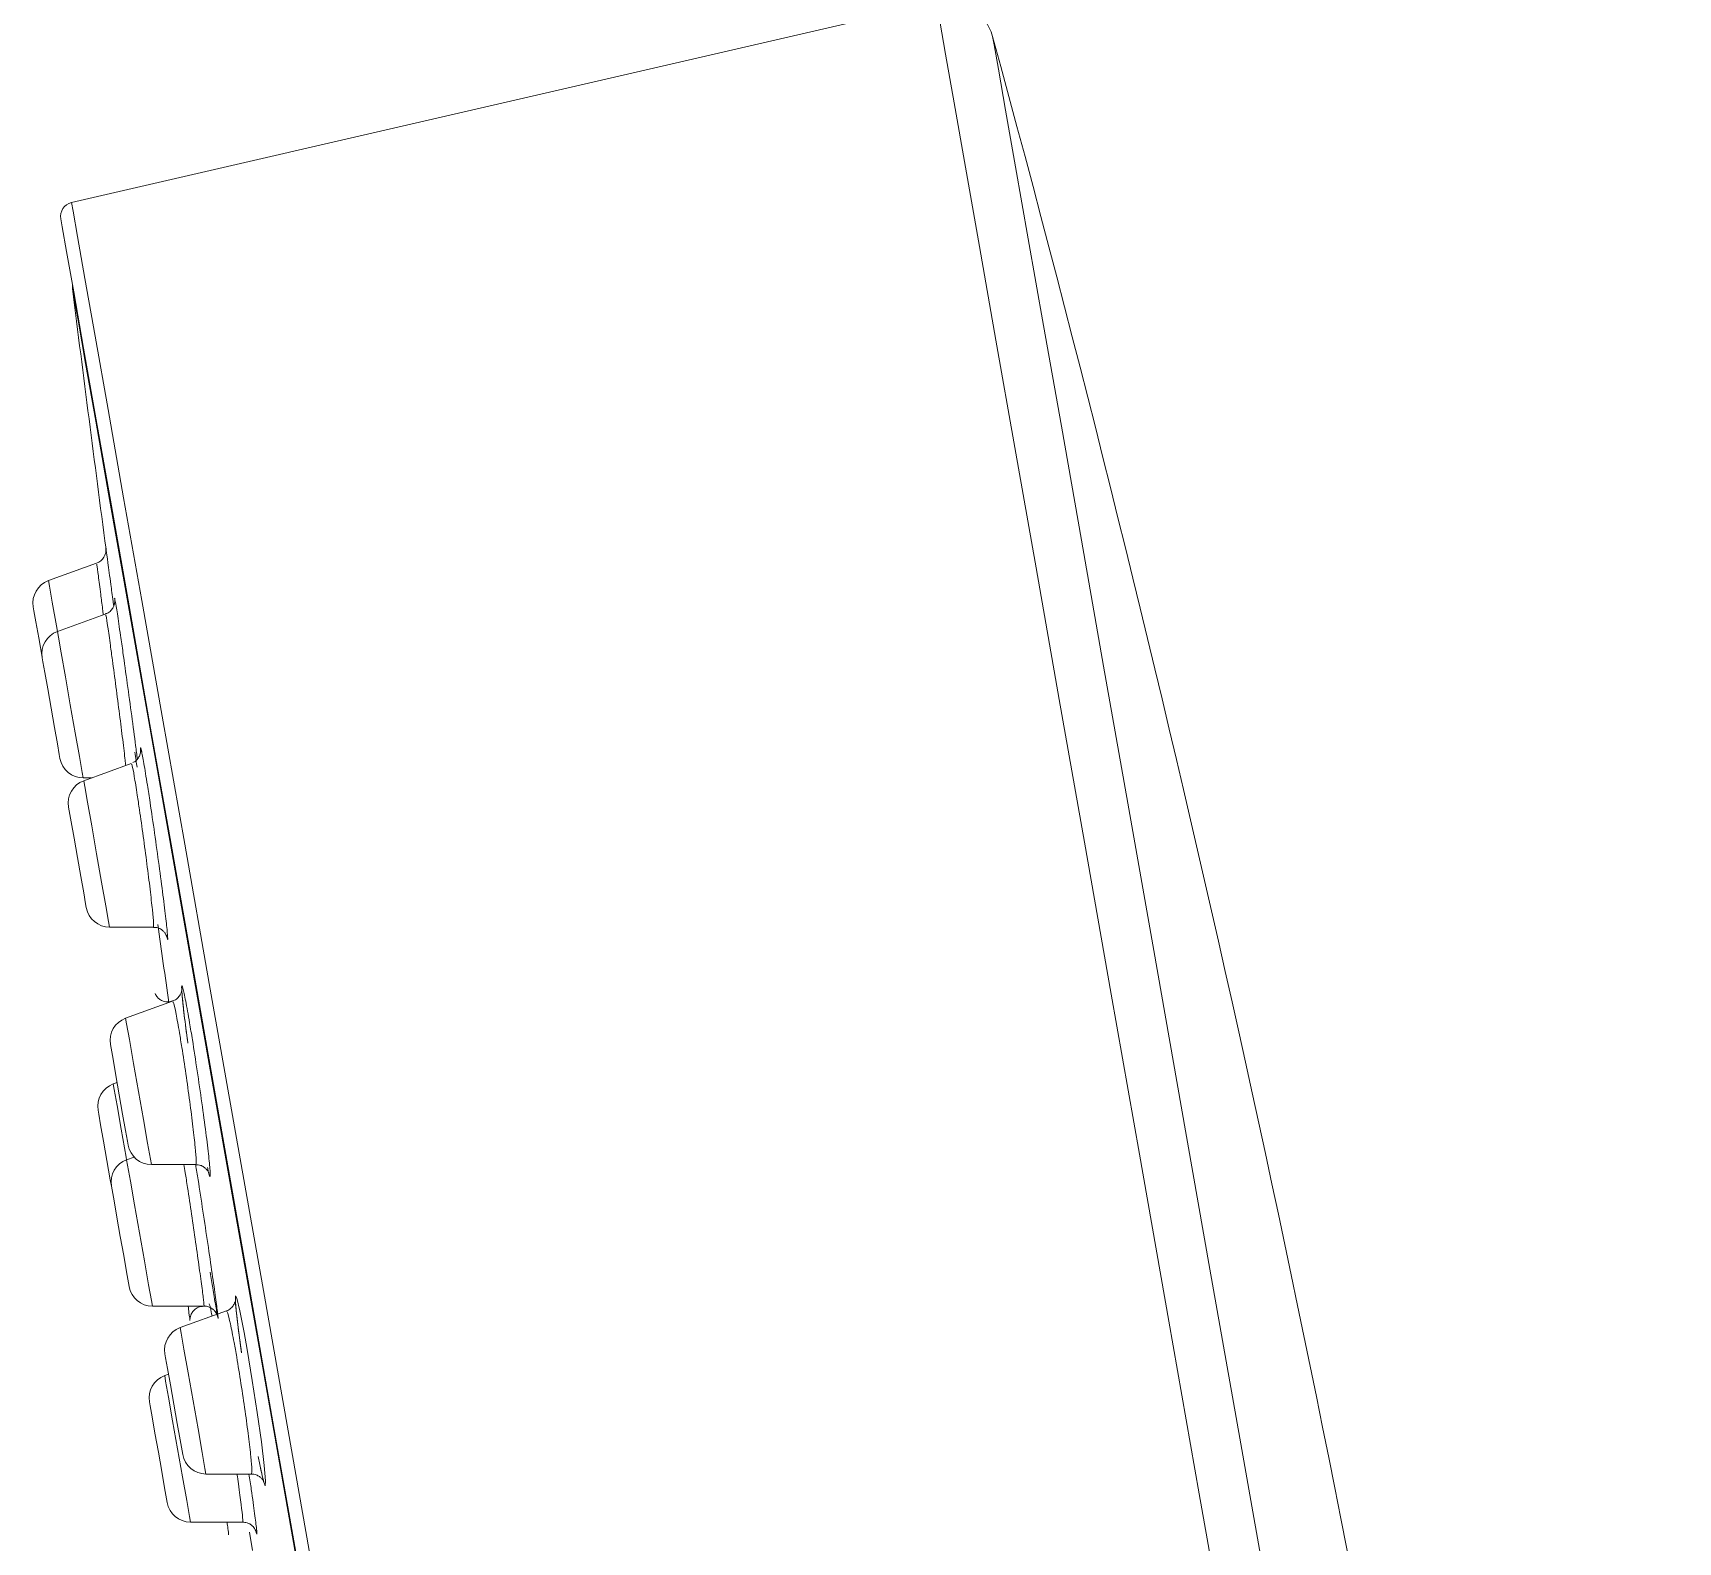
# Model space of a CAD drawing. Extents: x 3627 to 4221, y 1255 to 1675.
# Drawn here: x 4027.15 to 4034.11, y 1429.67 to 1436.06 of the extents above; entities that cross this region are included whole.
import ezdxf

# ---------------------------------------------------------------- set-up
doc = ezdxf.new("R2010")
doc.units = 0
doc.header["$LTSCALE"] = 7
doc.header["$MEASUREMENT"] = 0
doc.layers.get('0').update_dxf_attribs({"color": 2, "linetype": 'CONTINUOUS'})

msp = doc.modelspace()

# ---------------------------------------------------------------- linework, layer by layer
at = {"color": 7, "linetype": 'Continuous', "lineweight": 15}
for p, q in [((4030.9731, 1436.1836), (4027.3129, 1435.3386)), ((4027.4182, 1433.8125), (4027.215, 1433.7385)), ((4027.4557, 1433.5968), (4027.253, 1433.5231)), ((4027.3623, 1432.9035), (4027.3974, 1432.9035)), ((4027.5655, 1432.9647), (4027.3644, 1432.8914)), ((4027.4736, 1432.2719), (4027.6596, 1432.2719)), ((4027.6596, 1432.2719), (4027.6596, 1432.2719)), ((4027.7402, 1431.959), (4027.5415, 1431.8867)), ((4027.5056, 1431.6145), (4027.4892, 1431.6085)), ((4027.5774, 1431.2992), (4027.5458, 1431.2877)), ((4027.6508, 1431.2671), (4027.8394, 1431.2671)), ((4027.655, 1430.6681), (4027.8735, 1430.6681)), ((4027.9679, 1430.6484), (4027.7724, 1430.5773)), ((4027.8735, 1430.6681), (4027.8735, 1430.6681)), ((4027.7233, 1430.38), (4027.7069, 1430.374)), ((4027.8817, 1429.9577), (4028.0737, 1429.9577)), ((4027.8161, 1429.7544), (4028.037, 1429.7544)), ((4028.037, 1429.7544), (4028.0371, 1429.7544)), ((4028.0661, 1429.7116), (4028.0784, 1429.6346))]:
    msp.add_line(p, q, dxfattribs=at)
at = {"color": 8, "linetype": 'Continuous', "lineweight": 15, "flags": 128}
for points in [[(4032.2173, 1429.1274), (4032.0856, 1429.8744), (4031.9569, 1430.6043), (4031.8323, 1431.311), (4031.7128, 1431.9888), (4031.5994, 1432.6319), (4031.493, 1433.235), (4031.3946, 1433.793), (4031.305, 1434.3015), (4031.2248, 1434.756), (4031.1549, 1435.1529), (4031.0956, 1435.4888), (4031.0476, 1435.7609), (4031.0113, 1435.967), (4030.9869, 1436.1054)], [(4031.211, 1436.0414), (4031.2172, 1436.0066), (4031.2356, 1435.9024), (4031.266, 1435.7297), (4031.3083, 1435.49), (4031.362, 1435.1854), (4031.4267, 1434.8183), (4031.5019, 1434.3921), (4031.5868, 1433.9102), (4031.6809, 1433.3767), (4031.7832, 1432.7964), (4031.893, 1432.1739), (4032.0092, 1431.5148), (4032.1309, 1430.8245), (4032.2571, 1430.1089), (4032.3866, 1429.3743)], [(4027.3129, 1435.3386), (4027.3129, 1435.3386), (4027.3194, 1435.3017), (4027.3383, 1435.1944), (4027.3695, 1435.0175), (4027.4126, 1434.7728), (4027.4674, 1434.4621), (4027.5333, 1434.0883), (4027.6098, 1433.6546), (4027.6962, 1433.1647), (4027.7917, 1432.6229), (4027.8956, 1432.0339), (4028.0069, 1431.4027), (4028.1246, 1430.7349), (4028.2478, 1430.0362), (4028.3754, 1429.3127)], [(4028.3694, 1429.0028), (4028.2436, 1429.7162), (4028.1219, 1430.4064), (4028.0054, 1431.0673), (4027.8951, 1431.6927), (4027.7921, 1432.2772), (4027.6972, 1432.8153), (4027.6113, 1433.3022), (4027.5353, 1433.7334), (4027.4697, 1434.1052), (4027.4153, 1434.414), (4027.3724, 1434.6572), (4027.3415, 1434.8325), (4027.3228, 1434.9383), (4027.3166, 1434.9737), (4027.3166, 1434.9737)], [(4027.215, 1433.7385), (4027.2192, 1433.7149), (4027.231, 1433.6478), (4027.2487, 1433.5473), (4027.253, 1433.5231)], [(4027.253, 1433.5231), (4027.2572, 1433.4995), (4027.269, 1433.4323), (4027.2867, 1433.3318), (4027.3076, 1433.2133), (4027.3285, 1433.0947), (4027.3463, 1432.9942), (4027.3581, 1432.9271), (4027.3623, 1432.9035)], [(4027.3644, 1432.8914), (4027.3685, 1432.8679), (4027.3804, 1432.8007), (4027.3981, 1432.7002), (4027.419, 1432.5817), (4027.4399, 1432.4631), (4027.4576, 1432.3626), (4027.4695, 1432.2954), (4027.4736, 1432.2719)], [(4027.5415, 1431.8867), (4027.5457, 1431.8631), (4027.5575, 1431.796), (4027.5753, 1431.6955), (4027.5962, 1431.5769), (4027.6171, 1431.4583), (4027.6348, 1431.3578), (4027.6466, 1431.2907), (4027.6508, 1431.2671)], [(4027.4892, 1431.6085), (4027.4933, 1431.5849), (4027.5052, 1431.5178), (4027.5229, 1431.4173), (4027.5438, 1431.2987), (4027.5458, 1431.2877)], [(4027.5458, 1431.2877), (4027.5499, 1431.2641), (4027.5618, 1431.1969), (4027.5795, 1431.0964), (4027.6004, 1430.9779), (4027.6213, 1430.8593), (4027.639, 1430.7588), (4027.6509, 1430.6917), (4027.655, 1430.6681)], [(4028.0324, 1430.4699), (4028.0294, 1430.4904), (4028.0294, 1430.4907), (4028.0152, 1430.6002), (4028.0073, 1430.6769), (4028.0064, 1430.7123), (4028.0128, 1430.7024), (4028.0256, 1430.6484), (4028.0435, 1430.5563), (4028.0563, 1430.4841), (4028.0779, 1430.3537), (4028.0986, 1430.2184), (4028.1161, 1430.0935), (4028.1285, 1429.9931), (4028.1343, 1429.9285), (4028.1328, 1429.9071), (4028.1243, 1429.9311), (4028.1098, 1429.9978), (4028.1031, 1430.0321), (4028.1031, 1430.0321)], [(4027.7724, 1430.5773), (4027.7766, 1430.5537), (4027.7884, 1430.4865), (4027.8061, 1430.386), (4027.8271, 1430.2675), (4027.848, 1430.1489), (4027.8657, 1430.0484), (4027.8775, 1429.9813), (4027.8817, 1429.9577)], [(4027.7069, 1430.374), (4027.711, 1430.3504), (4027.7229, 1430.2832), (4027.7406, 1430.1827), (4027.7615, 1430.0642), (4027.7824, 1429.9456), (4027.8001, 1429.8451), (4027.812, 1429.778), (4027.8161, 1429.7544)]]:
    msp.add_lwpolyline(points, dxfattribs=at)
at = {"color": 7, "linetype": 'Continuous', "lineweight": 15, "flags": 128}
for points in [[(4028.3057, 1429.3803), (4028.1805, 1430.0904), (4028.0597, 1430.7756), (4027.9444, 1431.4298), (4027.8354, 1432.0477), (4027.7338, 1432.6239), (4027.6404, 1433.1535), (4027.5561, 1433.632), (4027.4814, 1434.0552), (4027.4172, 1434.4196), (4027.3638, 1434.7222), (4027.3219, 1434.9602), (4027.2916, 1435.1316), (4027.2734, 1435.2351), (4027.2673, 1435.2697), (4027.2673, 1435.2697)], [(4027.3167, 1434.9894), (4027.3163, 1434.9851), (4027.3166, 1434.9737)], [(4027.1887, 1433.4117), (4027.1883, 1433.4144), (4027.1739, 1433.4958), (4027.1617, 1433.5648), (4027.1536, 1433.611), (4027.1507, 1433.6272), (4027.1507, 1433.6272)], [(4027.2638, 1432.9861), (4027.2609, 1433.0023), (4027.2528, 1433.0484), (4027.2406, 1433.1175), (4027.2262, 1433.1989), (4027.2119, 1433.2804), (4027.1997, 1433.3494), (4027.1916, 1433.3955), (4027.1887, 1433.4117), (4027.1887, 1433.4117)], [(4027.3751, 1432.3545), (4027.3723, 1432.3707), (4027.3642, 1432.4168), (4027.352, 1432.4859), (4027.3376, 1432.5673), (4027.3233, 1432.6487), (4027.3111, 1432.7178), (4027.303, 1432.7639), (4027.3001, 1432.7801), (4027.3001, 1432.7801)], [(4027.5523, 1431.3497), (4027.5495, 1431.3659), (4027.5413, 1431.4121), (4027.5291, 1431.4811), (4027.5148, 1431.5626), (4027.5004, 1431.644), (4027.4883, 1431.713), (4027.4801, 1431.7592), (4027.4773, 1431.7754), (4027.4773, 1431.7754)], [(4027.4815, 1431.1763), (4027.4768, 1431.2029), (4027.4624, 1431.2844), (4027.4481, 1431.3658), (4027.4359, 1431.4349), (4027.4278, 1431.481), (4027.4249, 1431.4972), (4027.4249, 1431.4972)], [(4027.5565, 1430.7507), (4027.5537, 1430.7669), (4027.5455, 1430.8131), (4027.5334, 1430.8821), (4027.519, 1430.9635), (4027.5046, 1431.045), (4027.4925, 1431.114), (4027.4843, 1431.1601), (4027.4815, 1431.1763), (4027.4815, 1431.1763)], [(4027.7832, 1430.0403), (4027.7803, 1430.0565), (4027.7722, 1430.1026), (4027.76, 1430.1717), (4027.7457, 1430.2531), (4027.7313, 1430.3346), (4027.7191, 1430.4036), (4027.711, 1430.4497), (4027.7081, 1430.4659), (4027.7081, 1430.4659)], [(4027.7176, 1429.837), (4027.7148, 1429.8532), (4027.7066, 1429.8994), (4027.6945, 1429.9684), (4027.6801, 1430.0498), (4027.6658, 1430.1313), (4027.6536, 1430.2003), (4027.6454, 1430.2464), (4027.6426, 1430.2626), (4027.6426, 1430.2626)]]:
    msp.add_lwpolyline(points, dxfattribs=at)
at = {"color": 7, "linetype": 'Continuous', "lineweight": 15}
for centre, radius, start, end in [((4031.0181, 1435.9887), 0.2, 15.26687, 103), ((3943.8927, 1412.2081), 90.5125, 4.612348, 15.266873), ((4027.3264, 1435.2801), 0.06, 103, 190), ((4185.7886, 1454.8608), 159.715, 187.152837, 187.551269), ((4027.3986, 1433.8692), 0.06, 289.01703, 7.66866), ((4027.2492, 1433.6445), 0.1, 110, 190), ((4027.2872, 1433.4291), 0.1, 110, 190), ((4027.3623, 1433.0035), 0.1, 190, 270), ((4027.3986, 1432.7975), 0.1, 110, 190), ((4027.4736, 1432.3719), 0.1, 190, 270), ((4185.7886, 1454.8608), 159.715, 188.126435, 188.246187), ((4027.5757, 1431.7927), 0.1, 110, 190), ((4027.5234, 1431.5145), 0.1, 110, 190), ((4027.6508, 1431.3671), 0.1, 190, 270), ((4027.58, 1431.1937), 0.1, 110, 190), ((4027.655, 1430.7681), 0.1, 190, 270), ((4027.8066, 1430.4833), 0.1, 110, 190), ((4027.7411, 1430.28), 0.1, 110, 190), ((4027.8817, 1430.0577), 0.1, 190, 270), ((4027.8161, 1429.8544), 0.1, 190, 270)]:
    msp.add_arc(centre, radius, start, end, dxfattribs=at)
at = {"color": 8, "linetype": 'Continuous', "lineweight": 15}
for points, knots in [([(4027.4472, 1433.5938), (4027.4462, 1433.6019), (4027.4421, 1433.6337), (4027.4345, 1433.6932), (4027.4255, 1433.7631), (4027.4197, 1433.8082), (4027.4197, 1433.8084), (4027.4197, 1433.8085)], [0, 0, 0, 0, 0.060883, 0.238711, 0.522001, 0.805335, 1, 1, 1, 1]), ([(4027.4963, 1433.6501), (4027.4959, 1433.6535), (4027.4942, 1433.6704), (4027.4973, 1433.6558), (4027.5057, 1433.6045), (4027.5179, 1433.5218), (4027.5324, 1433.4203), (4027.5488, 1433.3033), (4027.5674, 1433.1661), (4027.5824, 1433.0526), (4027.5889, 1433.0017), (4027.5912, 1432.9832)], [0, 0, 0, 0, 0.033849, 0.167878, 0.301959, 0.436039, 0.52022, 0.654558, 0.788904, 0.923186, 1, 1, 1, 1]), ([(4027.542, 1432.9561), (4027.5412, 1432.9631), (4027.5387, 1432.9875), (4027.5296, 1433.0633), (4027.5161, 1433.1713), (4027.5008, 1433.2904), (4027.4874, 1433.3903), (4027.4754, 1433.4777), (4027.4655, 1433.5469), (4027.4583, 1433.5926), (4027.4574, 1433.5929), (4027.4571, 1433.5931)], [0, 0, 0, 0, 0.052316, 0.181372, 0.310585, 0.439909, 0.569268, 0.650343, 0.779485, 0.908637, 1, 1, 1, 1]), ([(4027.6057, 1433.0137), (4027.6053, 1433.019), (4027.6038, 1433.0382), (4027.6081, 1433.0238), (4027.6181, 1432.9713), (4027.6315, 1432.8885), (4027.6471, 1432.7868), (4027.6642, 1432.6699), (4027.6835, 1432.5317), (4027.7004, 1432.404), (4027.7129, 1432.3009), (4027.7196, 1432.236), (4027.7205, 1432.2116), (4027.7164, 1432.2295), (4027.7148, 1432.2368)], [0, 0, 0, 0, 0.036298, 0.129583, 0.222873, 0.316163, 0.37469, 0.468159, 0.56167, 0.655169, 0.748618, 0.841989, 0.935297, 1, 1, 1, 1]), ([(4027.6596, 1432.2722), (4027.66, 1432.2757), (4027.6609, 1432.2828), (4027.6555, 1432.3415), (4027.6457, 1432.4288), (4027.632, 1432.5384), (4027.6163, 1432.6568), (4027.6021, 1432.7569), (4027.589, 1432.8444), (4027.5778, 1432.9141), (4027.569, 1432.9615), (4027.5672, 1432.9618), (4027.5664, 1432.9619)], [0, 0, 0, 0, 0.103779, 0.209525, 0.315402, 0.421386, 0.527411, 0.633415, 0.699798, 0.805619, 0.911438, 1, 1, 1, 1]), ([(4027.805, 1431.7809), (4027.8041, 1431.7873), (4027.7972, 1431.8375), (4027.7878, 1431.9144), (4027.7793, 1431.994), (4027.7779, 1432.03), (4027.7834, 1432.0202), (4027.7951, 1431.9653), (4027.8098, 1431.8831), (4027.8266, 1431.7813), (4027.8447, 1431.6646), (4027.8647, 1431.5265), (4027.8819, 1431.3989), (4027.8943, 1431.2965), (4027.9006, 1431.2298), (4027.8995, 1431.2104), (4027.8949, 1431.221), (4027.8893, 1431.2497), (4027.8882, 1431.2551)], [0, 0, 0, 0, 0.010558, 0.082056, 0.153514, 0.224915, 0.296267, 0.367597, 0.438928, 0.483616, 0.555046, 0.626526, 0.69803, 0.769519, 0.84096, 0.912344, 0.983684, 1, 1, 1, 1]), ([(4027.8394, 1431.2675), (4027.8402, 1431.271), (4027.8418, 1431.278), (4027.837, 1431.3364), (4027.8273, 1431.4236), (4027.8133, 1431.533), (4027.7967, 1431.6514), (4027.7816, 1431.7513), (4027.7673, 1431.8387), (4027.7549, 1431.9082), (4027.7449, 1431.9547), (4027.7425, 1431.9553), (4027.7415, 1431.9556)], [0, 0, 0, 0, 0.1043461, 0.2112614, 0.3182947, 0.4253884, 0.5324704, 0.6394955, 0.7064565, 0.8133398, 0.9202175, 1, 1, 1, 1]), ([(4027.8735, 1430.6685), (4027.8734, 1430.672), (4027.8733, 1430.6792), (4027.8659, 1430.7385), (4027.8539, 1430.8268), (4027.8383, 1430.9375), (4027.8207, 1431.0577), (4027.8057, 1431.1578), (4027.7947, 1431.2296), (4027.7904, 1431.2563), (4027.7886, 1431.2671)], [0, 0, 0, 0, 0.139173, 0.281217, 0.42335, 0.565568, 0.707837, 0.850118, 0.939212, 1, 1, 1, 1]), ([(4027.8382, 1431.2671), (4027.8415, 1431.246), (4027.8509, 1431.1868), (4027.8687, 1431.0708), (4027.8897, 1430.9315), (4027.9085, 1430.8026), (4027.9233, 1430.6982), (4027.9318, 1430.6338), (4027.9343, 1430.609), (4027.9317, 1430.6221), (4027.9311, 1430.6255)], [0, 0, 0, 0, 0.080318, 0.225345, 0.370388, 0.515411, 0.66039, 0.805314, 0.950208, 1, 1, 1, 1]), ([(4028.0737, 1429.9582), (4028.0747, 1429.9616), (4028.0769, 1429.9684), (4028.0723, 1430.0266), (4028.0624, 1430.1136), (4028.0477, 1430.2228), (4028.0301, 1430.341), (4028.0138, 1430.4407), (4027.9983, 1430.528), (4027.9846, 1430.5975), (4027.9733, 1430.6441), (4027.9704, 1430.6448), (4027.9691, 1430.6451)], [0, 0, 0, 0, 0.103944, 0.210856, 0.317842, 0.424835, 0.531779, 0.63864, 0.70545, 0.81226, 0.91906, 1, 1, 1, 1]), ([(4028.037, 1429.7549), (4028.0374, 1429.7583), (4028.0381, 1429.7651), (4028.0312, 1429.8249), (4028.0224, 1429.8924), (4028.015, 1429.9435), (4028.013, 1429.9577)], [0, 0, 0, 0, 0.289616, 0.587514, 0.885589, 1, 1, 1, 1]), ([(4028.0637, 1429.9577), (4028.0671, 1429.9354), (4028.0769, 1429.8699), (4028.0886, 1429.785), (4028.0966, 1429.719), (4028.0979, 1429.6948), (4028.0934, 1429.7137), (4028.0915, 1429.7217)], [0, 0, 0, 0, 0.121603, 0.356908, 0.592148, 0.827297, 1, 1, 1, 1])]:
    msp.add_open_spline(points, degree=3, knots=knots, dxfattribs=at)
at = {"color": 7, "linetype": 'Continuous', "lineweight": 15}
for points, knots in [([(4027.4587, 1433.8721), (4027.4588, 1433.8719), (4027.4588, 1433.8716), (4027.4659, 1433.8192), (4027.4769, 1433.7376), (4027.4859, 1433.6711), (4027.4905, 1433.6371), (4027.4914, 1433.6307)], [0, 0, 0, 0, 0.19732, 0.486616, 0.775906, 0.957525, 1, 1, 1, 1]), ([(4027.4961, 1433.6501), (4027.496, 1433.6517), (4027.4958, 1433.6546), (4027.496, 1433.6528), (4027.4957, 1433.6472), (4027.4946, 1433.6397), (4027.491, 1433.628), (4027.4824, 1433.6142), (4027.47, 1433.6024), (4027.4595, 1433.599), (4027.4553, 1433.5977)], [0, 0, 0, 0, 0.230726, 0.394524, 0.456373, 0.518622, 0.618117, 0.747546, 0.898113, 1, 1, 1, 1]), ([(4027.6054, 1433.0136), (4027.6053, 1433.0156), (4027.6053, 1433.0184), (4027.6053, 1433.0157), (4027.6047, 1433.0101), (4027.6025, 1433.0008), (4027.5964, 1432.988), (4027.5863, 1432.9754), (4027.5766, 1432.9706), (4027.5725, 1432.9686)], [0, 0, 0, 0, 0.302041, 0.441418, 0.538908, 0.624434, 0.744046, 0.893524, 1, 1, 1, 1]), ([(4027.5899, 1432.9496), (4027.5886, 1432.9584), (4027.5858, 1432.977), (4027.5824, 1433.0005), (4027.5807, 1433.0129)], [0, 0, 0, 0, 0.472691, 1, 1, 1, 1]), ([(4027.6596, 1432.2709), (4027.6644, 1432.2709), (4027.6753, 1432.2711), (4027.6899, 1432.2644), (4027.7015, 1432.2555), (4027.7088, 1432.2465), (4027.7126, 1432.2398), (4027.7146, 1432.2354), (4027.7156, 1432.2326), (4027.7158, 1432.2317), (4027.715, 1432.2347), (4027.7146, 1432.2367)], [0, 0, 0, 0, 0.099505, 0.220939, 0.322344, 0.407556, 0.474867, 0.535343, 0.611945, 0.739958, 1, 1, 1, 1]), ([(4027.805, 1431.7809), (4027.7994, 1431.8234), (4027.7881, 1431.9098), (4027.781, 1431.9796), (4027.7793, 1432.0055), (4027.7795, 1432.0099), (4027.7793, 1432.0062), (4027.778, 1431.9989), (4027.7739, 1431.9873), (4027.7644, 1431.9737), (4027.7523, 1431.9631), (4027.7429, 1431.9607), (4027.7402, 1431.96)], [0, 0, 0, 0, 0.289749, 0.589895, 0.73476, 0.814616, 0.850137, 0.87836, 0.90532, 0.941621, 0.983266, 1, 1, 1, 1]), ([(4027.7406, 1431.9596), (4027.7343, 1431.9578), (4027.7213, 1431.9541), (4027.7019, 1431.9577), (4027.6865, 1431.9655), (4027.6764, 1431.9747), (4027.6707, 1431.9826), (4027.6677, 1431.988), (4027.6663, 1431.9915), (4027.6662, 1431.9916), (4027.6662, 1431.9918)], [0, 0, 0, 0, 0.156611, 0.32634, 0.463044, 0.579547, 0.67692, 0.7627, 0.863197, 1, 1, 1, 1]), ([(4027.8393, 1431.2668), (4027.8457, 1431.2663), (4027.8579, 1431.2655), (4027.8729, 1431.2575), (4027.8832, 1431.2486), (4027.8891, 1431.2406), (4027.8921, 1431.2352), (4027.8936, 1431.2316), (4027.8941, 1431.2301), (4027.8934, 1431.2326), (4027.8929, 1431.2343)], [0, 0, 0, 0, 0.138983, 0.261329, 0.365065, 0.451609, 0.526688, 0.613078, 0.746504, 1, 1, 1, 1]), ([(4027.9105, 1430.7446), (4027.9072, 1430.7652), (4027.904, 1430.7858), (4027.8998, 1430.8118), (4027.8998, 1430.8118)], [0, 0, 0, 0, 0.9994644, 1, 1, 1, 1]), ([(4027.9311, 1430.6255), (4027.9302, 1430.6291), (4027.9281, 1430.6381), (4027.9196, 1430.6884), (4027.9125, 1430.7324), (4027.9105, 1430.7446)], [0, 0, 0, 0, 0.321238, 0.810785, 1, 1, 1, 1]), ([(4027.8953, 1430.6785), (4027.8954, 1430.6781), (4027.8959, 1430.6767), (4027.9, 1430.6627), (4027.9049, 1430.6389), (4027.9075, 1430.6264)], [0, 0, 0, 0, 0.169316, 0.563392, 1, 1, 1, 1]), ([(4028.0323, 1430.4699), (4028.0265, 1430.5126), (4028.0148, 1430.5991), (4028.0078, 1430.6686), (4028.0064, 1430.6939), (4028.0068, 1430.6976), (4028.0064, 1430.6928), (4028.0044, 1430.6845), (4027.999, 1430.6722), (4027.9874, 1430.6589), (4027.9759, 1430.6499), (4027.9687, 1430.6487), (4027.9686, 1430.6487)], [0, 0, 0, 0, 0.29423, 0.595547, 0.739798, 0.819172, 0.856743, 0.884764, 0.915486, 0.955039, 0.99911, 1, 1, 1, 1]), ([(4027.8061, 1430.6681), (4027.8074, 1430.6582), (4027.8113, 1430.6299), (4027.8131, 1430.6139), (4027.8139, 1430.6062), (4027.8136, 1430.6077), (4027.8138, 1430.6133), (4027.8147, 1430.6205), (4027.8179, 1430.632), (4027.826, 1430.6462), (4027.8402, 1430.659), (4027.855, 1430.6668), (4027.8644, 1430.6667), (4027.8667, 1430.6667)], [0, 0, 0, 0, 0.159355, 0.456233, 0.615732, 0.689942, 0.716318, 0.742704, 0.784593, 0.840486, 0.905283, 0.97718, 1, 1, 1, 1]), ([(4027.8736, 1430.6674), (4027.8754, 1430.6676), (4027.8835, 1430.6686), (4027.8968, 1430.664), (4027.9107, 1430.656), (4027.92, 1430.6466), (4027.9257, 1430.638), (4027.9286, 1430.6319), (4027.93, 1430.6282), (4027.9307, 1430.6258), (4027.931, 1430.6247), (4027.9309, 1430.6251), (4027.9309, 1430.6252)], [0, 0, 0, 0, 0.051156, 0.236114, 0.387278, 0.514878, 0.619165, 0.694781, 0.755876, 0.829606, 0.950807, 1, 1, 1, 1]), ([(4028.0738, 1429.9569), (4028.0758, 1429.9571), (4028.0843, 1429.9581), (4028.0978, 1429.9533), (4028.1113, 1429.9451), (4028.1196, 1429.9364), (4028.124, 1429.9298), (4028.1262, 1429.9255), (4028.1271, 1429.9232), (4028.1261, 1429.9258), (4028.1212, 1429.9444), (4028.116, 1429.9657), (4028.1109, 1429.9925), (4028.1109, 1429.9928)], [0, 0, 0, 0, 0.020336, 0.086772, 0.141357, 0.188018, 0.22788, 0.269278, 0.327643, 0.430952, 0.636472, 0.994992, 1, 1, 1, 1]), ([(4027.9711, 1429.7544), (4027.9724, 1429.7449), (4027.9758, 1429.7199), (4027.9773, 1429.7019), (4027.9774, 1429.7003), (4027.9775, 1429.6997)], [0, 0, 0, 0, 0.2694471, 0.7105879, 1, 1, 1, 1]), ([(4028.0369, 1429.7541), (4028.0432, 1429.7536), (4028.0552, 1429.7528), (4028.0702, 1429.7451), (4028.0807, 1429.7361), (4028.0871, 1429.7276), (4028.0904, 1429.7216), (4028.0921, 1429.7177), (4028.093, 1429.7152), (4028.093, 1429.715), (4028.092, 1429.719), (4028.0914, 1429.7217)], [0, 0, 0, 0, 0.122588, 0.231493, 0.323256, 0.399229, 0.458783, 0.51601, 0.593755, 0.730755, 1, 1, 1, 1])]:
    msp.add_open_spline(points, degree=3, knots=knots, dxfattribs=at)

doc.saveas('drawing.dxf')
